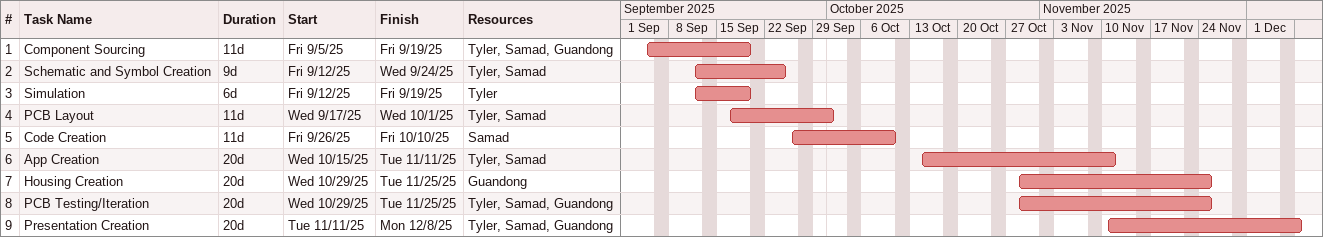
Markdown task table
| ID | Task | Duration | Start | Finish | Resources |
|---|---|---|---|---|---|
| 1 | Component Sourcing | 11d | 2025-09-05 | 2025-09-19 | Tyler, Samad, Guandong |
| 2 | Schematic and Symbol Creation | 9d | 2025-09-12 | 2025-09-24 | Tyler, Samad |
| 3 | Simulation | 6d | 2025-09-12 | 2025-09-19 | Tyler |
| 4 | PCB Layout | 11d | 2025-09-17 | 2025-10-01 | Tyler, Samad |
| 5 | Code Creation | 11d | 2025-09-26 | 2025-10-10 | Samad |
| 6 | App Creation | 20d | 2025-10-15 | 2025-11-11 | Tyler, Samad |
| 7 | Housing Creation | 20d | 2025-10-29 | 2025-11-25 | Guandong |
| 8 | PCB Testing/Iteration | 20d | 2025-10-29 | 2025-11-25 | Tyler, Samad, Guandong |
| 9 | Presentation Creation | 20d | 2025-11-11 | 2025-12-08 | Tyler, Samad, Guandong |
